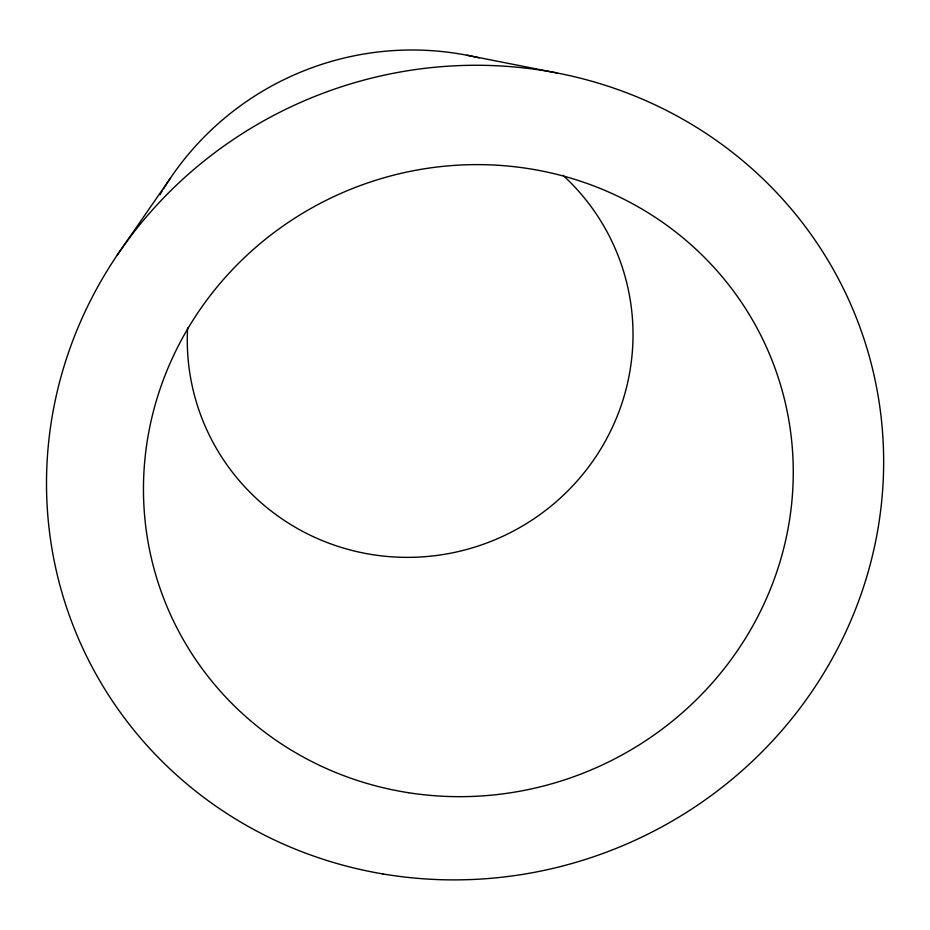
<?xml version="1.0" encoding="UTF-8"?>
<svg xmlns="http://www.w3.org/2000/svg" width="930" height="930" viewBox="0 0 930 930"><rect width="100%" height="100%" fill="white"/><g stroke="black" fill="none" stroke-linecap="round" stroke-linejoin="round"><path stroke-width="1.4" d="M117.122 255.25L170.411 178.142M466.825 55.207L556.779 72.935M159.983 194.777A287.73 282.755 -22.1 0 1 162.111 191.162M163.575 188.767A287.73 282.755 -22.1 0 1 479.171 57.869M562.952 175.258A223.421 219.503 -22.1 0 1 492.9 540.609A223.421 219.503 -22.1 0 1 187.604 328.034M382.835 873.933A420.767 405.05 -22.1 0 0 861.633 332.01A420.767 405.05 -22.1 0 0 150.765 211.796A420.767 405.05 -22.1 0 0 382.835 873.933M408.305 792.686A326.628 314.247 -22.1 0 0 774.911 367.931A326.628 314.247 -22.1 0 0 221.852 281.313A326.628 314.247 -22.1 0 0 408.305 792.686"/></g></svg>
